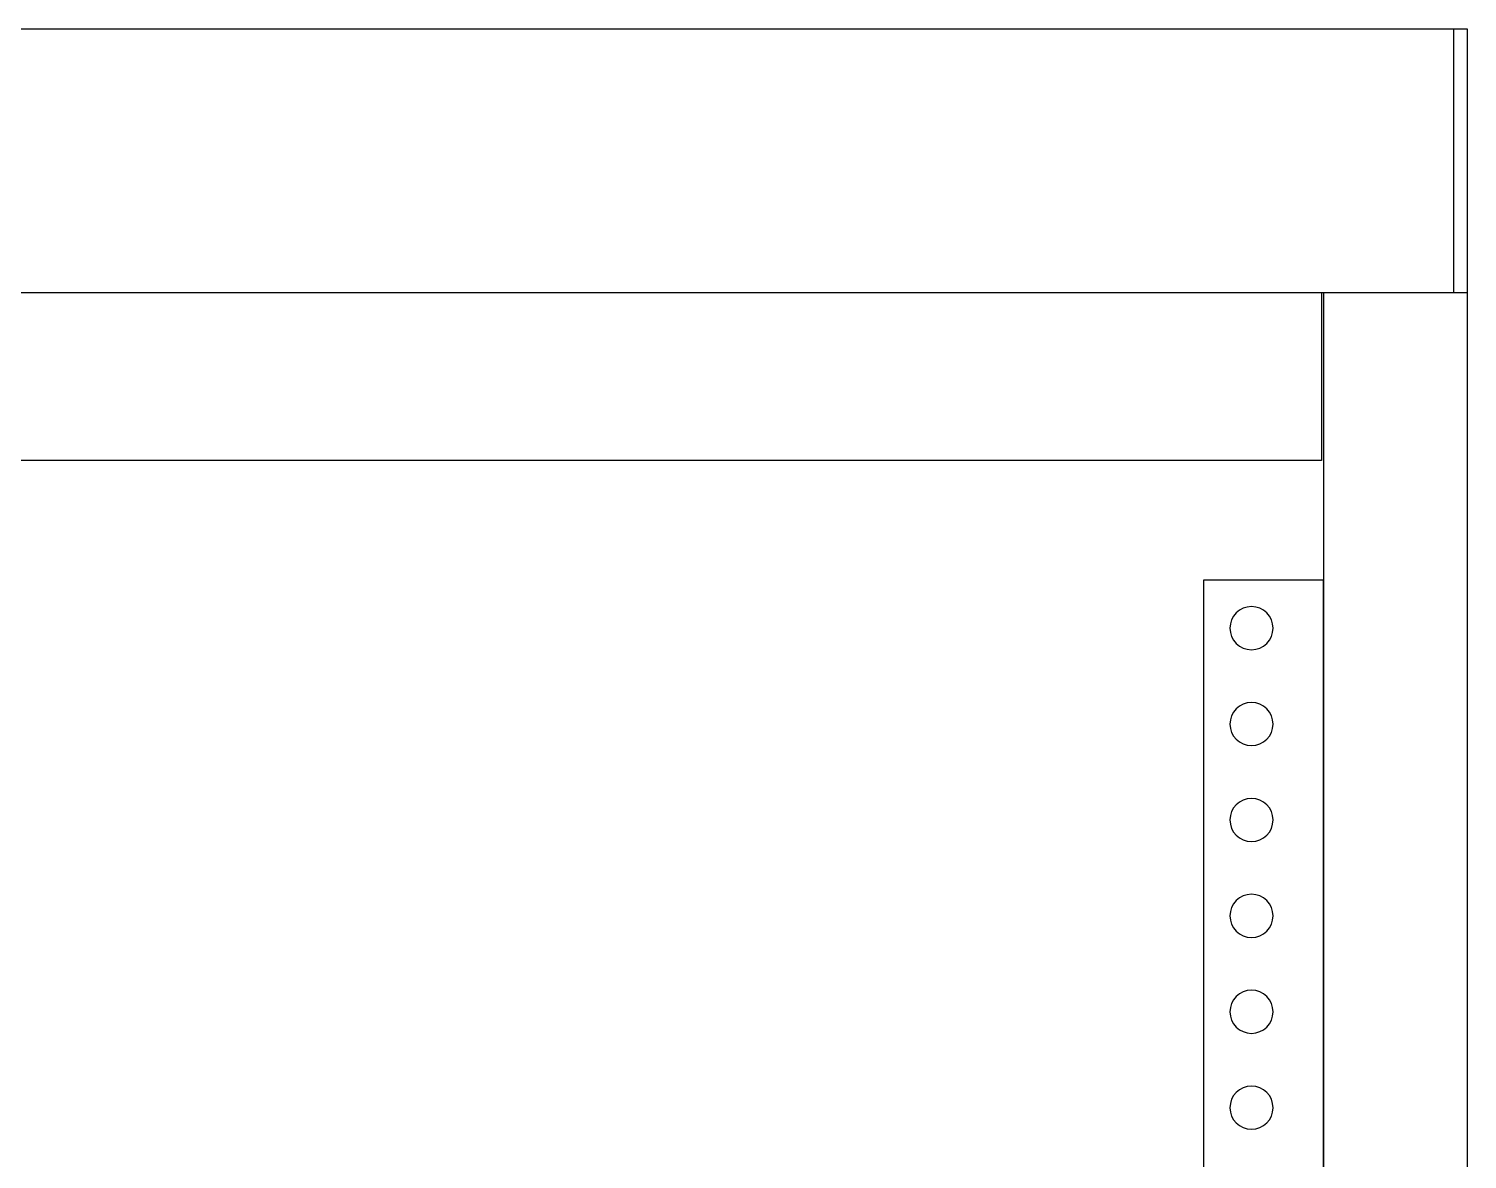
# Model space of a CAD drawing. Extents: x 1618643 to 1619243, y 398120 to 400320.
# Drawn here: x 1618942.7 to 1619242.7, y 400084.7 to 400320.5 of the extents above; entities that cross this region are included whole.
import ezdxf

# ---------------------------------------------------------------- set-up
doc = ezdxf.new("R2010")
doc.units = 0
doc.header["$MEASUREMENT"] = 0
doc.layers.add('LY-JS-BJ', color=7, linetype='Continuous')
doc.layers.add('布置图', color=20, linetype='Continuous')

# ---------------------------------------------------------------- blocks, each defined once
blk = doc.blocks.new('*U24')
at = {"layer": 'LY-JS-BJ', "color": 6}
blk.add_circle((0, 0), 4.5, dxfattribs=at)
blk = doc.blocks.new('*U25')
at = {"layer": 'LY-JS-BJ', "color": 0, "linetype": 'ByBlock', "lineweight": -2, "transparency": 16777216}
for p in [(0, 0), (0, -20), (0, -40), (0, -60), (0, -80), (0, -100)]:
    blk.add_blockref('*U24', p, dxfattribs=at)

msp = doc.modelspace()

# ---------------------------------------------------------------- linework, layer by layer
at = {"layer": 'LY-JS-BJ', "color": 6, "ltscale": 50}
msp.add_line((1618642.74, 400265.47), (1619242.74, 400265.47), dxfattribs=at)
for points in [[(1619239.87, 400320.47), (1619239.87, 400265.47)], [(1619212.37, 400265.47), (1619212.37, 400230.47), (1618672.37, 400230.47), (1618672.37, 400265.47)], [(1619212.74, 400265.47), (1619212.74, 398120.47)]]:
    msp.add_lwpolyline(points, dxfattribs=at)
at = {"layer": 'LY-JS-BJ', "color": 6, "lineweight": -3}
msp.add_lwpolyline([(1619187.74, 400205.47), (1619187.74, 398205.47), (1619212.74, 398205.47), (1619212.74, 400205.47)], close=True, dxfattribs=at)
at = {"layer": '布置图', "ltscale": 50}
msp.add_lwpolyline([(1618642.74, 400320.47), (1619242.74, 400320.47), (1619242.74, 398120.47), (1618642.74, 398120.47)], close=True, dxfattribs=at)

# ---------------------------------------------------------------- block references
at = {"layer": 'LY-JS-BJ', "color": 6, "lineweight": -3, "xscale": -1}
msp.add_blockref('*U25', (1619197.74, 400195.47), dxfattribs=at)

doc.saveas('drawing.dxf')
